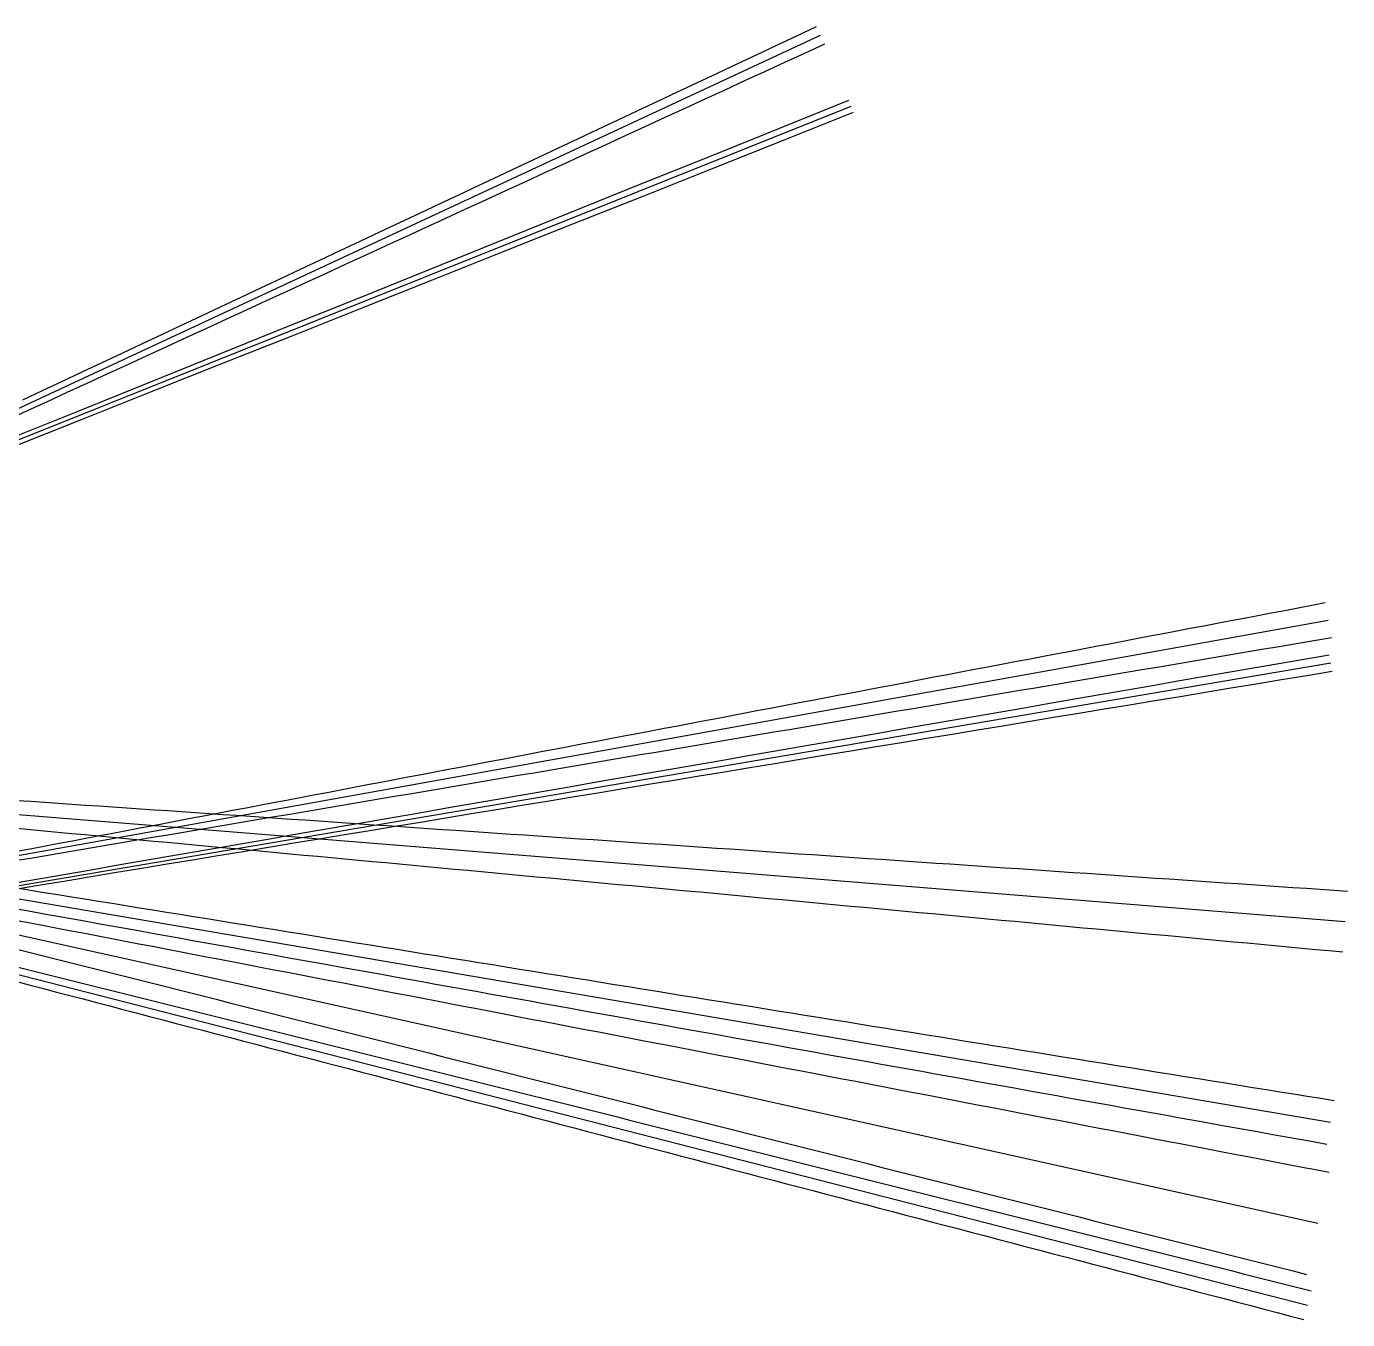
# Model space of a CAD drawing. Header units: millimetres. Extents: x -1037 to 1592, y -235 to 734.
# Drawn here: x 620 to 1592, y -217 to 734 of the extents above; entities that cross this region are included whole.
import ezdxf

# ---------------------------------------------------------------- set-up
doc = ezdxf.new("R2010")
doc.units = ezdxf.units.MM
doc.layers.add('main_beam', color=255, linetype='Continuous')
doc.layers.add('main_beam_width', color=255, linetype='Continuous')

msp = doc.modelspace()

# ---------------------------------------------------------------- linework, layer by layer
at = {"layer": 'main_beam'}
for p, q in [((297.59, 306.19), (1204.31, 727.93)), ((298.51, 303.82), (1226.81, 675.67)), ((593.38, 120.91), (1577.61, 297.82)), ((593.48, 99.14), (1579.4, 266.31)), ((593.22, 156.65), (1589.98, 76.17)), ((593.49, 96.57), (1579.26, -71.48)), ((593.6, 70.93), (1569.85, -145.73)), ((593.72, 42.52), (1562.37, -205.93))]:
    msp.add_line(p, q, dxfattribs=at)
at = {"layer": 'main_beam_width'}
for points in [[(617.63, 459.77), (632.22, 466.63), (646.82, 473.5), (661.41, 480.36), (676, 487.23), (690.59, 494.09), (705.19, 500.96), (719.78, 507.82), (734.37, 514.69), (748.96, 521.55), (763.55, 528.42), (778.15, 535.28), (792.74, 542.15), (807.33, 549.01), (821.92, 555.88), (836.52, 562.74), (851.11, 569.61), (865.7, 576.47), (880.29, 583.34), (894.88, 590.2), (909.48, 597.07), (924.07, 603.93), (938.66, 610.8), (953.25, 617.66), (967.84, 624.53), (982.44, 631.39), (997.03, 638.26), (1011.62, 645.12), (1026.21, 651.99), (1040.8, 658.85), (1055.4, 665.72), (1069.99, 672.58), (1084.58, 679.45), (1099.17, 686.31), (1113.76, 693.18), (1128.36, 700.04), (1142.95, 706.91), (1157.54, 713.77), (1172.13, 720.64), (1186.72, 727.5), (1201.32, 734.37)], [(606.37, 445.18), (621.03, 451.92), (635.69, 458.66), (650.34, 465.4), (665, 472.14), (679.66, 478.88), (694.31, 485.62), (708.97, 492.36), (723.63, 499.1), (738.28, 505.84), (752.94, 512.58), (767.6, 519.32), (782.25, 526.06), (796.91, 532.79), (811.57, 539.53), (826.22, 546.27), (840.88, 553.01), (855.54, 559.75), (870.19, 566.49), (884.85, 573.23), (899.51, 579.97), (914.16, 586.71), (928.82, 593.45), (943.48, 600.19), (958.13, 606.93), (972.79, 613.67), (987.45, 620.41), (1002.11, 627.15), (1016.76, 633.89), (1031.42, 640.63), (1046.08, 647.37), (1060.73, 654.11), (1075.39, 660.84), (1090.05, 667.58), (1104.7, 674.32), (1119.36, 681.06), (1134.02, 687.8), (1148.67, 694.54), (1163.33, 701.28), (1177.99, 708.02), (1192.64, 714.76), (1207.3, 721.5)], [(297.61, 306.14), (349.14, 326.9), (400.67, 347.67), (452.19, 368.45), (503.72, 389.22), (555.24, 409.99), (606.76, 430.77), (658.29, 451.54), (709.81, 472.32), (761.33, 493.09), (812.86, 513.87), (864.38, 534.65), (915.9, 555.43), (967.42, 576.21), (1018.94, 596.98), (1070.47, 617.76), (1121.99, 638.54), (1173.51, 659.32), (1225.03, 680.1)], [(299.41, 301.51), (351.03, 322.06), (402.65, 342.6), (454.27, 363.15), (505.89, 383.69), (557.51, 404.23), (609.13, 424.78), (660.75, 445.32), (712.37, 465.86), (763.99, 486.4), (815.61, 506.94), (867.23, 527.48), (918.85, 548.01), (970.47, 568.55), (1022.09, 589.09), (1073.72, 609.63), (1125.34, 630.16), (1176.96, 650.7), (1228.58, 671.24)], [(613.2, 127.8), (623.12, 129.68), (633.04, 131.57), (642.96, 133.45), (652.88, 135.33), (662.8, 137.22), (672.72, 139.1), (682.63, 140.99), (692.55, 142.87), (702.47, 144.76), (712.39, 146.64), (722.31, 148.53), (732.23, 150.41), (742.15, 152.3), (752.06, 154.18), (761.98, 156.07), (771.9, 157.95), (781.82, 159.84), (791.74, 161.72), (801.66, 163.61), (811.58, 165.49), (821.49, 167.38), (831.41, 169.26), (841.33, 171.15), (851.25, 173.03), (861.17, 174.92), (871.09, 176.8), (881.01, 178.69), (890.92, 180.57), (900.84, 182.46), (910.76, 184.34), (920.68, 186.23), (930.6, 188.11), (940.52, 190), (950.44, 191.88), (960.35, 193.77), (970.27, 195.65), (980.19, 197.54), (990.11, 199.42), (1000.03, 201.31), (1009.95, 203.19), (1019.87, 205.08), (1029.78, 206.96), (1039.7, 208.85), (1049.62, 210.73), (1059.54, 212.62), (1069.46, 214.5), (1079.38, 216.38), (1089.3, 218.27), (1099.21, 220.15), (1109.13, 222.04), (1119.05, 223.92), (1128.97, 225.81), (1138.89, 227.69), (1148.81, 229.58), (1158.73, 231.46), (1168.64, 233.35), (1178.56, 235.23), (1188.48, 237.12), (1198.4, 239), (1208.32, 240.89), (1218.24, 242.77), (1228.16, 244.66), (1238.07, 246.54), (1247.99, 248.43), (1257.91, 250.31), (1267.83, 252.2), (1277.75, 254.08), (1287.67, 255.97), (1297.59, 257.85), (1307.5, 259.74), (1317.42, 261.62), (1327.34, 263.51), (1337.26, 265.39), (1347.18, 267.28), (1357.1, 269.16), (1367.01, 271.05), (1376.93, 272.93), (1386.85, 274.82), (1396.77, 276.7), (1406.69, 278.59), (1416.61, 280.47), (1426.53, 282.36), (1436.44, 284.24), (1446.36, 286.13), (1456.28, 288.01), (1466.2, 289.9), (1476.12, 291.78), (1486.04, 293.67), (1495.96, 295.55), (1505.87, 297.44), (1515.79, 299.32), (1525.71, 301.21), (1535.63, 303.09), (1545.55, 304.98), (1555.47, 306.86), (1565.39, 308.75), (1575.3, 310.64)], [(613.32, 121.18), (623.29, 122.87), (633.25, 124.56), (643.22, 126.25), (653.18, 127.94), (663.15, 129.63), (673.11, 131.32), (683.08, 133.01), (693.04, 134.7), (703.01, 136.39), (712.97, 138.08), (722.94, 139.77), (732.9, 141.45), (742.87, 143.14), (752.83, 144.83), (762.8, 146.52), (772.76, 148.21), (782.72, 149.9), (792.69, 151.59), (802.65, 153.28), (812.62, 154.97), (822.58, 156.66), (832.55, 158.34), (842.51, 160.03), (852.48, 161.72), (862.44, 163.41), (872.41, 165.1), (882.37, 166.79), (892.34, 168.48), (902.3, 170.17), (912.27, 171.86), (922.23, 173.55), (932.2, 175.23), (942.16, 176.92), (952.13, 178.61), (962.09, 180.3), (972.06, 181.99), (982.02, 183.68), (991.99, 185.37), (1001.95, 187.06), (1011.92, 188.75), (1021.88, 190.43), (1031.84, 192.12), (1041.81, 193.81), (1051.77, 195.5), (1061.74, 197.19), (1071.7, 198.88), (1081.67, 200.57), (1091.63, 202.26), (1101.6, 203.95), (1111.56, 205.63), (1121.53, 207.32), (1131.49, 209.01), (1141.46, 210.7), (1151.42, 212.39), (1161.39, 214.08), (1171.35, 215.77), (1181.32, 217.46), (1191.28, 219.15), (1201.25, 220.83), (1211.21, 222.52), (1221.18, 224.21), (1231.14, 225.9), (1241.11, 227.59), (1251.07, 229.28), (1261.04, 230.97), (1271, 232.66), (1280.97, 234.35), (1290.93, 236.03), (1300.9, 237.72), (1310.86, 239.41), (1320.82, 241.1), (1330.79, 242.79), (1340.75, 244.48), (1350.72, 246.17), (1360.68, 247.86), (1370.65, 249.55), (1380.61, 251.23), (1390.58, 252.92), (1400.54, 254.61), (1410.51, 256.3), (1420.47, 257.99), (1430.44, 259.68), (1440.4, 261.37), (1450.37, 263.06), (1460.33, 264.75), (1470.3, 266.43), (1480.26, 268.12), (1490.23, 269.81), (1500.19, 271.5), (1510.16, 273.19), (1520.12, 274.88), (1530.09, 276.57), (1540.05, 278.26), (1550.02, 279.95), (1559.98, 281.63), (1569.95, 283.32), (1579.91, 285.01)], [(612.05, 104.58), (630.63, 107.81), (649.22, 111.03), (667.8, 114.26), (686.38, 117.48), (704.97, 120.71), (723.55, 123.93), (742.13, 127.16), (760.72, 130.38), (779.3, 133.61), (797.88, 136.84), (816.47, 140.06), (835.05, 143.29), (853.63, 146.52), (872.22, 149.74), (890.8, 152.97), (909.38, 156.2), (927.97, 159.42), (946.55, 162.65), (965.13, 165.88), (983.72, 169.11), (1002.3, 172.33), (1020.88, 175.56), (1039.46, 178.79), (1058.05, 182.01), (1076.63, 185.24), (1095.21, 188.47), (1113.8, 191.7), (1132.38, 194.92), (1150.96, 198.15), (1169.55, 201.38), (1188.13, 204.61), (1206.71, 207.83), (1225.3, 211.06), (1243.88, 214.29), (1262.46, 217.52), (1281.04, 220.75), (1299.63, 223.97), (1318.21, 227.2), (1336.79, 230.43), (1355.38, 233.66), (1373.96, 236.89), (1392.54, 240.11), (1411.13, 243.34), (1429.71, 246.57), (1448.29, 249.8), (1466.87, 253.03), (1485.46, 256.25), (1504.04, 259.48), (1522.62, 262.71), (1541.21, 265.94), (1559.79, 269.17), (1578.37, 272.39)], [(612.11, 100.01), (630.73, 103.09), (649.35, 106.18), (667.97, 109.26), (686.59, 112.34), (705.21, 115.42), (723.83, 118.51), (742.46, 121.59), (761.08, 124.67), (779.7, 127.75), (798.32, 130.84), (816.94, 133.92), (835.56, 137), (854.19, 140.08), (872.81, 143.16), (891.43, 146.24), (910.05, 149.33), (928.67, 152.41), (947.29, 155.49), (965.92, 158.57), (984.54, 161.65), (1003.16, 164.73), (1021.78, 167.81), (1040.4, 170.89), (1059.02, 173.98), (1077.65, 177.06), (1096.27, 180.14), (1114.89, 183.22), (1133.51, 186.3), (1152.13, 189.38), (1170.75, 192.46), (1189.38, 195.54), (1208, 198.62), (1226.62, 201.7), (1245.24, 204.78), (1263.86, 207.86), (1282.49, 210.94), (1301.11, 214.02), (1319.73, 217.1), (1338.35, 220.18), (1356.97, 223.27), (1375.59, 226.35), (1394.22, 229.43), (1412.84, 232.51), (1431.46, 235.59), (1450.08, 238.67), (1468.7, 241.75), (1487.33, 244.83), (1505.95, 247.91), (1524.57, 250.99), (1543.19, 254.07), (1561.81, 257.15), (1580.43, 260.23)], [(613.35, 165.27), (623.44, 164.58), (633.53, 163.9), (643.62, 163.21), (653.7, 162.52), (663.79, 161.83), (673.88, 161.14), (683.96, 160.46), (694.05, 159.77), (704.14, 159.08), (714.22, 158.39), (724.31, 157.7), (734.4, 157.01), (744.48, 156.33), (754.57, 155.64), (764.66, 154.95), (774.75, 154.26), (784.83, 153.57), (794.92, 152.89), (805.01, 152.2), (815.09, 151.51), (825.18, 150.82), (835.27, 150.13), (845.35, 149.45), (855.44, 148.76), (865.53, 148.07), (875.61, 147.38), (885.7, 146.69), (895.79, 146), (905.88, 145.32), (915.96, 144.63), (926.05, 143.94), (936.14, 143.25), (946.22, 142.56), (956.31, 141.88), (966.4, 141.19), (976.48, 140.5), (986.57, 139.81), (996.66, 139.12), (1006.74, 138.43), (1016.83, 137.75), (1026.92, 137.06), (1037.01, 136.37), (1047.09, 135.68), (1057.18, 134.99), (1067.27, 134.31), (1077.35, 133.62), (1087.44, 132.93), (1097.53, 132.24), (1107.61, 131.55), (1117.7, 130.87), (1127.79, 130.18), (1137.87, 129.49), (1147.96, 128.8), (1158.05, 128.11), (1168.14, 127.42), (1178.22, 126.74), (1188.31, 126.05), (1198.4, 125.36), (1208.48, 124.67), (1218.57, 123.98), (1228.66, 123.3), (1238.74, 122.61), (1248.83, 121.92), (1258.92, 121.23), (1269, 120.54), (1279.09, 119.86), (1289.18, 119.17), (1299.27, 118.48), (1309.35, 117.79), (1319.44, 117.1), (1329.53, 116.41), (1339.61, 115.73), (1349.7, 115.04), (1359.79, 114.35), (1369.87, 113.66), (1379.96, 112.97), (1390.05, 112.29), (1400.13, 111.6), (1410.22, 110.91), (1420.31, 110.22), (1430.4, 109.53), (1440.48, 108.85), (1450.57, 108.16), (1460.66, 107.47), (1470.74, 106.78), (1480.83, 106.09), (1490.92, 105.4), (1501, 104.72), (1511.09, 104.03), (1521.18, 103.34), (1531.26, 102.65), (1541.35, 101.96), (1551.44, 101.28), (1561.53, 100.59), (1571.61, 99.9), (1581.7, 99.21), (1591.79, 98.52)], [(613.37, 144.75), (623.42, 143.81), (633.47, 142.87), (643.52, 141.94), (653.57, 141), (663.62, 140.06), (673.67, 139.12), (683.71, 138.19), (693.76, 137.25), (703.81, 136.31), (713.86, 135.37), (723.91, 134.44), (733.96, 133.5), (744.01, 132.56), (754.06, 131.63), (764.11, 130.69), (774.16, 129.75), (784.21, 128.81), (794.26, 127.88), (804.31, 126.94), (814.36, 126), (824.41, 125.06), (834.46, 124.13), (844.51, 123.19), (854.56, 122.25), (864.61, 121.31), (874.66, 120.38), (884.71, 119.44), (894.76, 118.5), (904.81, 117.56), (914.85, 116.63), (924.9, 115.69), (934.95, 114.75), (945, 113.81), (955.05, 112.88), (965.1, 111.94), (975.15, 111), (985.2, 110.06), (995.25, 109.13), (1005.3, 108.19), (1015.35, 107.25), (1025.4, 106.32), (1035.45, 105.38), (1045.5, 104.44), (1055.55, 103.5), (1065.6, 102.57), (1075.65, 101.63), (1085.7, 100.69), (1095.75, 99.75), (1105.8, 98.82), (1115.85, 97.88), (1125.9, 96.94), (1135.95, 96), (1146, 95.07), (1156.04, 94.13), (1166.09, 93.19), (1176.14, 92.25), (1186.19, 91.32), (1196.24, 90.38), (1206.29, 89.44), (1216.34, 88.5), (1226.39, 87.57), (1236.44, 86.63), (1246.49, 85.69), (1256.54, 84.75), (1266.59, 83.82), (1276.64, 82.88), (1286.69, 81.94), (1296.74, 81), (1306.79, 80.07), (1316.84, 79.13), (1326.89, 78.19), (1336.94, 77.25), (1346.99, 76.32), (1357.04, 75.38), (1367.09, 74.44), (1377.14, 73.51), (1387.19, 72.57), (1397.23, 71.63), (1407.28, 70.69), (1417.33, 69.76), (1427.38, 68.82), (1437.43, 67.88), (1447.48, 66.94), (1457.53, 66.01), (1467.58, 65.07), (1477.63, 64.13), (1487.68, 63.19), (1497.73, 62.26), (1507.78, 61.32), (1517.83, 60.38), (1527.88, 59.44), (1537.93, 58.51), (1547.98, 57.57), (1558.03, 56.63), (1568.08, 55.69), (1578.13, 54.76), (1588.18, 53.82)], [(613.42, 100.84), (623.41, 99.22), (633.4, 97.61), (643.38, 96), (653.37, 94.39), (663.35, 92.78), (673.34, 91.17), (683.32, 89.56), (693.31, 87.94), (703.29, 86.33), (713.28, 84.72), (723.26, 83.11), (733.25, 81.5), (743.23, 79.89), (753.22, 78.28), (763.2, 76.66), (773.19, 75.05), (783.17, 73.44), (793.16, 71.83), (803.14, 70.22), (813.13, 68.61), (823.12, 67), (833.1, 65.38), (843.09, 63.77), (853.07, 62.16), (863.06, 60.55), (873.04, 58.94), (883.03, 57.33), (893.01, 55.72), (903, 54.11), (912.98, 52.49), (922.97, 50.88), (932.95, 49.27), (942.94, 47.66), (952.92, 46.05), (962.91, 44.44), (972.89, 42.83), (982.88, 41.21), (992.86, 39.6), (1002.85, 37.99), (1012.84, 36.38), (1022.82, 34.77), (1032.81, 33.16), (1042.79, 31.55), (1052.78, 29.94), (1062.76, 28.32), (1072.75, 26.71), (1082.73, 25.1), (1092.72, 23.49), (1102.7, 21.88), (1112.69, 20.27), (1122.67, 18.66), (1132.66, 17.04), (1142.64, 15.43), (1152.63, 13.82), (1162.61, 12.21), (1172.6, 10.6), (1182.58, 8.99), (1192.57, 7.38), (1202.56, 5.76), (1212.54, 4.15), (1222.53, 2.54), (1232.51, 0.93), (1242.5, -0.68), (1252.48, -2.29), (1262.47, -3.9), (1272.45, -5.51), (1282.44, -7.13), (1292.42, -8.74), (1302.41, -10.35), (1312.39, -11.96), (1322.38, -13.57), (1332.36, -15.18), (1342.35, -16.79), (1352.33, -18.41), (1362.32, -20.02), (1372.3, -21.63), (1382.29, -23.24), (1392.28, -24.85), (1402.26, -26.46), (1412.25, -28.07), (1422.23, -29.68), (1432.22, -31.3), (1442.2, -32.91), (1452.19, -34.52), (1462.17, -36.13), (1472.16, -37.74), (1482.14, -39.35), (1492.13, -40.96), (1502.11, -42.58), (1512.1, -44.19), (1522.08, -45.8), (1532.07, -47.41), (1542.05, -49.02), (1552.04, -50.63), (1562.02, -52.24), (1572.01, -53.85), (1582, -55.47)], [(613.38, 85.49), (623.31, 83.71), (633.24, 81.93), (643.17, 80.14), (653.1, 78.36), (663.03, 76.58), (672.96, 74.79), (682.88, 73.01), (692.81, 71.23), (702.74, 69.44), (712.67, 67.66), (722.6, 65.88), (732.53, 64.09), (742.46, 62.31), (752.39, 60.53), (762.32, 58.74), (772.25, 56.96), (782.18, 55.17), (792.11, 53.39), (802.04, 51.61), (811.97, 49.82), (821.9, 48.04), (831.83, 46.26), (841.76, 44.47), (851.68, 42.69), (861.61, 40.91), (871.54, 39.12), (881.47, 37.34), (891.4, 35.56), (901.33, 33.77), (911.26, 31.99), (921.19, 30.21), (931.12, 28.42), (941.05, 26.64), (950.98, 24.86), (960.91, 23.07), (970.84, 21.29), (980.77, 19.51), (990.7, 17.72), (1000.63, 15.94), (1010.56, 14.16), (1020.49, 12.37), (1030.41, 10.59), (1040.34, 8.8), (1050.27, 7.02), (1060.2, 5.24), (1070.13, 3.45), (1080.06, 1.67), (1089.99, -0.11), (1099.92, -1.9), (1109.85, -3.68), (1119.78, -5.46), (1129.71, -7.25), (1139.64, -9.03), (1149.57, -10.81), (1159.5, -12.6), (1169.43, -14.38), (1179.36, -16.16), (1189.29, -17.95), (1199.22, -19.73), (1209.14, -21.51), (1219.07, -23.3), (1229, -25.08), (1238.93, -26.86), (1248.86, -28.65), (1258.79, -30.43), (1268.72, -32.21), (1278.65, -34), (1288.58, -35.78), (1298.51, -37.57), (1308.44, -39.35), (1318.37, -41.13), (1328.3, -42.92), (1338.23, -44.7), (1348.16, -46.48), (1358.09, -48.27), (1368.02, -50.05), (1377.94, -51.83), (1387.87, -53.62), (1397.8, -55.4), (1407.73, -57.18), (1417.66, -58.97), (1427.59, -60.75), (1437.52, -62.53), (1447.45, -64.32), (1457.38, -66.1), (1467.31, -67.88), (1477.24, -69.67), (1487.17, -71.45), (1497.1, -73.24), (1507.03, -75.02), (1516.96, -76.8), (1526.89, -78.59), (1536.82, -80.37), (1546.75, -82.15), (1556.67, -83.94), (1566.6, -85.72), (1576.53, -87.5)], [(613.45, 77.03), (623.39, 75.12), (633.34, 73.21), (643.28, 71.3), (653.23, 69.39), (663.18, 67.48), (673.12, 65.57), (683.07, 63.67), (693.01, 61.76), (702.96, 59.85), (712.9, 57.94), (722.85, 56.03), (732.8, 54.12), (742.74, 52.21), (752.69, 50.3), (762.63, 48.39), (772.58, 46.48), (782.52, 44.57), (792.47, 42.66), (802.42, 40.75), (812.36, 38.84), (822.31, 36.93), (832.25, 35.02), (842.2, 33.11), (852.14, 31.21), (862.09, 29.3), (872.03, 27.39), (881.98, 25.48), (891.93, 23.57), (901.87, 21.66), (911.82, 19.75), (921.76, 17.84), (931.71, 15.93), (941.65, 14.02), (951.6, 12.11), (961.55, 10.2), (971.49, 8.29), (981.44, 6.38), (991.38, 4.47), (1001.33, 2.56), (1011.27, 0.66), (1021.22, -1.25), (1031.17, -3.16), (1041.11, -5.07), (1051.06, -6.98), (1061, -8.89), (1070.95, -10.8), (1080.89, -12.71), (1090.84, -14.62), (1100.79, -16.53), (1110.73, -18.44), (1120.68, -20.35), (1130.62, -22.26), (1140.57, -24.17), (1150.51, -26.08), (1160.46, -27.99), (1170.41, -29.89), (1180.35, -31.8), (1190.3, -33.71), (1200.24, -35.62), (1210.19, -37.53), (1220.13, -39.44), (1230.08, -41.35), (1240.03, -43.26), (1249.97, -45.17), (1259.92, -47.08), (1269.86, -48.99), (1279.81, -50.9), (1289.75, -52.81), (1299.7, -54.72), (1309.65, -56.63), (1319.59, -58.54), (1329.54, -60.44), (1339.48, -62.35), (1349.43, -64.26), (1359.37, -66.17), (1369.32, -68.08), (1379.27, -69.99), (1389.21, -71.9), (1399.16, -73.81), (1409.1, -75.72), (1419.05, -77.63), (1428.99, -79.54), (1438.94, -81.45), (1448.89, -83.36), (1458.83, -85.27), (1468.78, -87.18), (1478.72, -89.09), (1488.67, -91), (1498.61, -92.9), (1508.56, -94.81), (1518.51, -96.72), (1528.45, -98.63), (1538.4, -100.54), (1548.34, -102.45), (1558.29, -104.36), (1568.23, -106.27), (1578.18, -108.18)], [(613.2, 55.94), (622.97, 53.48), (632.75, 51.01), (642.52, 48.55), (652.3, 46.08), (662.08, 43.61), (671.85, 41.15), (681.63, 38.68), (691.41, 36.21), (701.18, 33.75), (710.96, 31.28), (720.74, 28.82), (730.51, 26.35), (740.29, 23.88), (750.07, 21.42), (759.84, 18.95), (769.62, 16.48), (779.4, 14.02), (789.17, 11.55), (798.95, 9.09), (808.72, 6.62), (818.5, 4.15), (828.28, 1.69), (838.05, -0.78), (847.83, -3.25), (857.61, -5.71), (867.38, -8.18), (877.16, -10.64), (886.94, -13.11), (896.71, -15.58), (906.49, -18.04), (916.27, -20.51), (926.04, -22.98), (935.82, -25.44), (945.6, -27.91), (955.37, -30.37), (965.15, -32.84), (974.92, -35.31), (984.7, -37.77), (994.48, -40.24), (1004.25, -42.71), (1014.03, -45.17), (1023.81, -47.64), (1033.58, -50.1), (1043.36, -52.57), (1053.14, -55.04), (1062.91, -57.5), (1072.69, -59.97), (1082.47, -62.44), (1092.24, -64.9), (1102.02, -67.37), (1111.79, -69.83), (1121.57, -72.3), (1131.35, -74.77), (1141.12, -77.23), (1150.9, -79.7), (1160.68, -82.17), (1170.45, -84.63), (1180.23, -87.1), (1190.01, -89.56), (1199.78, -92.03), (1209.56, -94.5), (1219.34, -96.96), (1229.11, -99.43), (1238.89, -101.9), (1248.67, -104.36), (1258.44, -106.83), (1268.22, -109.29), (1277.99, -111.76), (1287.77, -114.23), (1297.55, -116.69), (1307.32, -119.16), (1317.1, -121.63), (1326.88, -124.09), (1336.65, -126.56), (1346.43, -129.02), (1356.21, -131.49), (1365.98, -133.96), (1375.76, -136.42), (1385.54, -138.89), (1395.31, -141.36), (1405.09, -143.82), (1414.87, -146.29), (1424.64, -148.75), (1434.42, -151.22), (1444.19, -153.69), (1453.97, -156.15), (1463.75, -158.62), (1473.52, -161.09), (1483.3, -163.55), (1493.08, -166.02), (1502.85, -168.48), (1512.63, -170.95), (1522.41, -173.42), (1532.18, -175.88), (1541.96, -178.35), (1551.74, -180.82), (1561.51, -183.28)], [(613.32, 42.96), (623.14, 40.51), (632.95, 38.05), (642.76, 35.59), (652.57, 33.14), (662.38, 30.68), (672.2, 28.22), (682.01, 25.77), (691.82, 23.31), (701.63, 20.85), (711.44, 18.4), (721.26, 15.94), (731.07, 13.48), (740.88, 11.03), (750.69, 8.57), (760.5, 6.11), (770.32, 3.66), (780.13, 1.2), (789.94, -1.26), (799.75, -3.71), (809.56, -6.17), (819.38, -8.63), (829.19, -11.08), (839, -13.54), (848.81, -16), (858.62, -18.45), (868.44, -20.91), (878.25, -23.37), (888.06, -25.82), (897.87, -28.28), (907.68, -30.73), (917.5, -33.19), (927.31, -35.65), (937.12, -38.1), (946.93, -40.56), (956.74, -43.02), (966.56, -45.47), (976.37, -47.93), (986.18, -50.39), (995.99, -52.84), (1005.8, -55.3), (1015.62, -57.76), (1025.43, -60.21), (1035.24, -62.67), (1045.05, -65.13), (1054.86, -67.58), (1064.68, -70.04), (1074.49, -72.5), (1084.3, -74.95), (1094.11, -77.41), (1103.92, -79.87), (1113.74, -82.32), (1123.55, -84.78), (1133.36, -87.23), (1143.17, -89.69), (1152.98, -92.15), (1162.8, -94.6), (1172.61, -97.06), (1182.42, -99.52), (1192.23, -101.97), (1202.04, -104.43), (1211.86, -106.89), (1221.67, -109.34), (1231.48, -111.8), (1241.29, -114.26), (1251.1, -116.71), (1260.92, -119.17), (1270.73, -121.63), (1280.54, -124.08), (1290.35, -126.54), (1300.16, -128.99), (1309.98, -131.45), (1319.79, -133.91), (1329.6, -136.36), (1339.41, -138.82), (1349.22, -141.28), (1359.04, -143.73), (1368.85, -146.19), (1378.66, -148.65), (1388.47, -151.1), (1398.28, -153.56), (1408.1, -156.02), (1417.91, -158.47), (1427.72, -160.93), (1437.53, -163.39), (1447.34, -165.84), (1457.16, -168.3), (1466.97, -170.75), (1476.78, -173.21), (1486.59, -175.67), (1496.4, -178.12), (1506.22, -180.58), (1516.03, -183.04), (1525.84, -185.49), (1535.65, -187.95), (1545.46, -190.41), (1555.28, -192.86), (1565.09, -195.32)], [(613.26, 32.02), (623.02, 29.46), (632.77, 26.9), (642.53, 24.33), (652.29, 21.77), (662.04, 19.21), (671.8, 16.65), (681.56, 14.08), (691.31, 11.52), (701.07, 8.96), (710.82, 6.4), (720.58, 3.83), (730.34, 1.27), (740.09, -1.29), (749.85, -3.85), (759.61, -6.42), (769.36, -8.98), (779.12, -11.54), (788.88, -14.1), (798.63, -16.67), (808.39, -19.23), (818.15, -21.79), (827.9, -24.35), (837.66, -26.92), (847.42, -29.48), (857.17, -32.04), (866.93, -34.6), (876.69, -37.17), (886.44, -39.73), (896.2, -42.29), (905.96, -44.85), (915.71, -47.42), (925.47, -49.98), (935.23, -52.54), (944.98, -55.1), (954.74, -57.67), (964.5, -60.23), (974.25, -62.79), (984.01, -65.35), (993.76, -67.92), (1003.52, -70.48), (1013.28, -73.04), (1023.03, -75.6), (1032.79, -78.17), (1042.55, -80.73), (1052.3, -83.29), (1062.06, -85.86), (1071.82, -88.42), (1081.57, -90.98), (1091.33, -93.54), (1101.09, -96.11), (1110.84, -98.67), (1120.6, -101.23), (1130.36, -103.79), (1140.11, -106.36), (1149.87, -108.92), (1159.63, -111.48), (1169.38, -114.04), (1179.14, -116.61), (1188.9, -119.17), (1198.65, -121.73), (1208.41, -124.29), (1218.17, -126.86), (1227.92, -129.42), (1237.68, -131.98), (1247.43, -134.54), (1257.19, -137.11), (1266.95, -139.67), (1276.7, -142.23), (1286.46, -144.8), (1296.22, -147.36), (1305.97, -149.92), (1315.73, -152.48), (1325.49, -155.05), (1335.24, -157.61), (1345, -160.17), (1354.76, -162.73), (1364.51, -165.3), (1374.27, -167.86), (1384.03, -170.42), (1393.78, -172.98), (1403.54, -175.55), (1413.3, -178.11), (1423.05, -180.67), (1432.81, -183.24), (1442.57, -185.8), (1452.32, -188.36), (1462.08, -190.92), (1471.83, -193.49), (1481.59, -196.05), (1491.35, -198.61), (1501.1, -201.17), (1510.86, -203.74), (1520.62, -206.3), (1530.37, -208.86), (1540.13, -211.42), (1549.89, -213.99), (1559.64, -216.55)]]:
    msp.add_lwpolyline(points, dxfattribs=at)

doc.saveas('drawing.dxf')
